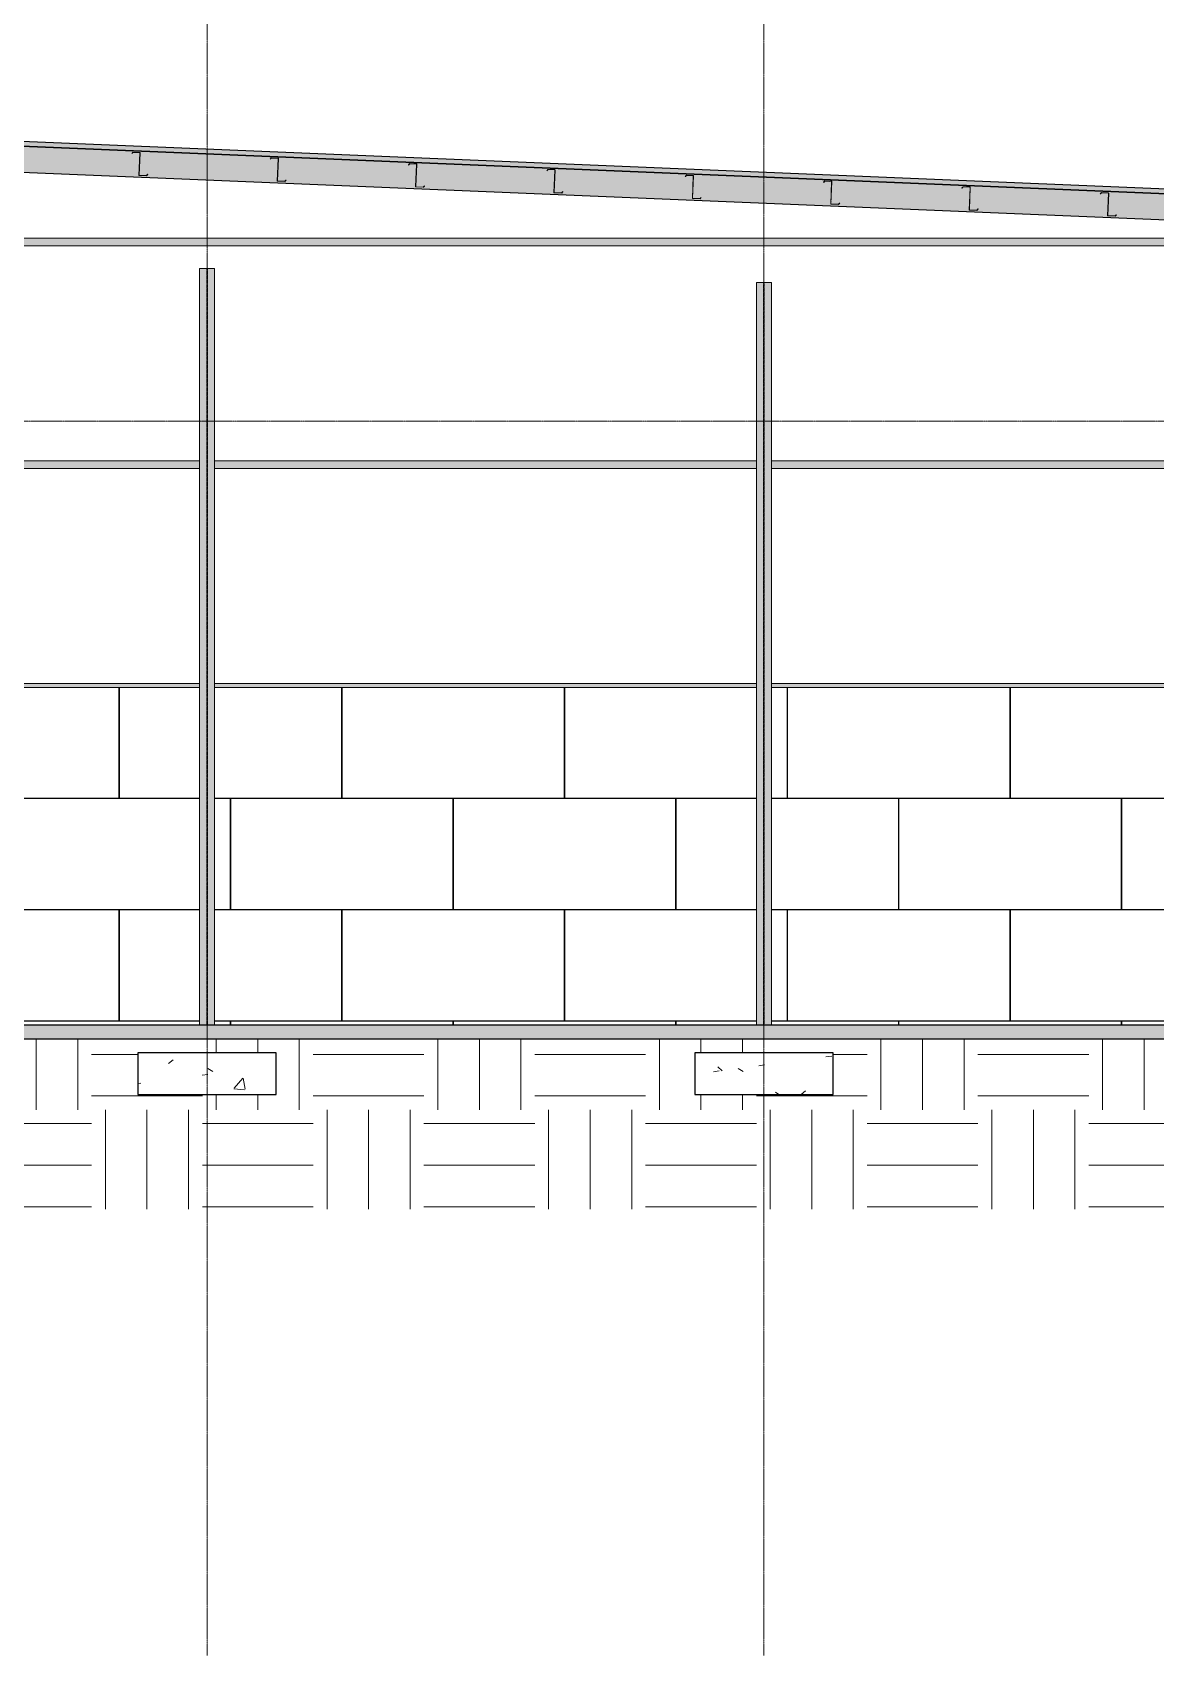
# Model space of a CAD drawing. Header units: inches. Extents: x -23445 to -32, y -314 to 853.
# Drawn here: x -12042 to -11555, y -273 to 430 of the extents above; entities that cross this region are included whole.
import ezdxf

# ---------------------------------------------------------------- set-up
doc = ezdxf.new("R2010")
doc.units = ezdxf.units.IN
doc.header["$MEASUREMENT"] = 0
doc.linetypes.add('Grid Line 1_2_', pattern=[0.875, 0.5, -0.125, 0.125, -0.125])
doc.linetypes.add('Hidden 1_8_', pattern=[0.1875, 0.125, -0.0625])
for name, color, linetype, lineweight in [('A-CLNG', 13, 'Continuous', 9), ('A-CLNG-PATT', 13, 'Continuous', 9), ('A-FLOR', 192, 'Continuous', 9), ('A-FLOR-LEVL', 51, 'Continuous', 9), ('A-FLOR-PATT', 8, 'Continuous', 25), ('A-ROOF', 132, 'Continuous', 9), ('A-WALL', 113, 'Continuous', 9), ('A-WALL-PATT', 111, 'Continuous', 25), ('C-TOPO', 7, 'Continuous', 9), ('S-BEAM', 12, 'Continuous', 9), ('S-COLS', 52, 'Continuous', 9), ('S-FNDN', 32, 'Continuous', 9), ('S-GRID', 1, 'Continuous', 9)]:
    doc.layers.add(name, color=color, linetype=linetype, lineweight=lineweight)
pattern_1 = [(50, (22063.86, 65.275), (55.0854, -4.8198), [5.76, -63.36]), (355, (22063.86, 65.275), (-10.6557, 57.7685), [4.608, -50.688]), (100.451, (22068.45, 64.874), (44.4295, 52.9487), [4.895, -53.848]), (46.184, (22063.86, 80.635), (81.9644, -12.712), [8.64, -95.04]), (96.636, (22070.69, 79.576), (71.7815, 74.8124), [7.343, -80.772]), (351.184, (22063.86, 80.635), (71.782, 74.8124), [6.912, -76.032]), (21, (22071.54, 76.795), (45.842, -30.9215), [5.76, -63.36]), (326, (22071.54, 76.795), (18.687, 55.6915), [4.608, -50.688]), (71.451, (22075.36, 74.22), (64.529, 24.77), [4.895, -53.848]), (37.5, (22063.858, 65.275), (0.9339, 25.5668), [2.534, -47.539, 2.534, -48.922, -50.88]), (37.5, (22063.858, 65.275), (0.9339, 25.5668), [-101.53, 2.534, -48.346]), (7.5, (22063.858, 65.275), (20.204, 30.2913), [2.534, -26.803, 2.534, -46.387, -19.392]), (7.5, (22063.858, 65.275), (20.204, 30.2913), [-78.259, 2.534, -16.858]), (327.5, (22046.732, 65.275), (40.9978, -1.7324), [2.534, -16.666, 2.534, -57.37, -79.488]), (327.5, (22046.732, 65.275), (40.9978, -1.7324), [-79.104, 2.534, -76.954]), (317.5, (22039.052, 65.275), (44.7889, 7.6878), [2.534, -22.426, 2.534, -37.248, -56.448]), (317.5, (22039.052, 65.275), (44.7889, 7.6878), [-64.742, 2.534, -53.914])]
pattern_2 = [(45, (22063.858, 65.275), (-19.007, 19.007), []), (45, (22063.858, 94.075), (-19.007, 19.007), [])]

# ---------------------------------------------------------------- blocks, each defined once
blk = doc.blocks.new('Struct_Xcel_Sports Complex_rvt-3-Building Section - North_South looking East _ Lounge')
at = {"layer": 'A-FLOR-PATT', "lineweight": 9}
h = blk.add_hatch(dxfattribs=at)
h.set_pattern_fill('FP_37', style=0, pattern_type=2)
h.set_pattern_definition(pattern_1)
h.paths.add_polyline_path([(22790.8, -6), (22790.8, 0), (21132.3, 0), (21132.3, -6), (22724.07, -6)], flags=0)
at = {"layer": 'S-FNDN'}
h = blk.add_hatch(dxfattribs=at)
h.set_pattern_fill('FP_37', color=256, style=0, pattern_type=2)
h.set_pattern_definition(pattern_1)
h.paths.add_polyline_path([(21596.3, -30), (21656.3, -30), (21656.3, -12), (21596.3, -12)], flags=0)
h = blk.add_hatch(dxfattribs=at)
h.set_pattern_fill('FP_37', color=256, style=0, pattern_type=2)
h.set_pattern_definition(pattern_1)
h.paths.add_polyline_path([(21837.55, -30), (21897.55, -30), (21897.55, -12), (21837.55, -12)], flags=0)
at = {"layer": 'A-FLOR', "color": 250, "lineweight": 25}
for p, q in [((22790.8, 0), (21143.55, 0)), ((21132.3, -6), (22790.8, -6))]:
    blk.add_line(p, q, dxfattribs=at)
at = {"layer": 'S-FNDN', "color": 250, "lineweight": 25}
for p, q in [((21656.3, -12), (21596.3, -12)), ((21596.3, -12), (21596.3, -30)), ((21656.3, -30), (21656.3, -12)), ((21897.55, -12), (21837.55, -12)), ((21837.55, -12), (21837.55, -30)), ((21897.55, -30), (21897.55, -12)), ((21596.3, -30), (21656.3, -30)), ((21837.55, -30), (21897.55, -30))]:
    blk.add_line(p, q, dxfattribs=at)
blk = doc.blocks.new('W-Wide Flange-Column - W12X26-1530483-Building Section - North_South looking East _ Lounge')
at = {"layer": 'S-COLS', "linetype": 'Hidden 1_8_'}
for p, q in [((21626.15, 0), (21626.15, 327.87)), ((21626.46, 327.87), (21626.46, 0))]:
    blk.add_line(p, q, dxfattribs=at)
blk = doc.blocks.new('W-Wide Flange-Column - W12X26-1530484-Building Section - North_South looking East _ Lounge')
at = {"layer": 'S-COLS', "linetype": 'Hidden 1_8_'}
for p, q in [((21867.4, 0), (21867.4, 321.78)), ((21867.71, 321.78), (21867.71, 0))]:
    blk.add_line(p, q, dxfattribs=at)
blk = doc.blocks.new('Girt_Z - 10_D-V96-Building Section - North_South looking East _ Lounge')
at = {"layer": 'S-BEAM', "lineweight": 15}
for p, q in [((21594.15, 378.29), (21593.64, 377.74)), ((21593.64, 377.74), (21593.72, 377.66)), ((21593.72, 377.66), (21594.19, 378.18)), ((21597.08, 378.17), (21594.15, 378.29)), ((21594.19, 378.18), (21597.08, 378.06)), ((21597.15, 377.98), (21596.74, 368.18)), ((21596.86, 368.36), (21597.26, 377.97)), ((21596.74, 368.18), (21600.11, 368.03)), ((21600.07, 368.15), (21596.93, 368.28)), ((21600.54, 368.66), (21600.07, 368.15)), ((21600.11, 368.03), (21600.62, 368.59)), ((21600.62, 368.59), (21600.54, 368.66))]:
    blk.add_line(p, q, dxfattribs=at)
for centre, radius, start, end in [((21597.07, 377.98), 0.187, 357.61406, 87.61406), ((21597.07, 377.98), 0.0782, 357.61406, 85.49134), ((21596.94, 368.35), 0.0782, 177.61406, 264.57169)]:
    blk.add_arc(centre, radius, start, end, dxfattribs=at)
blk = doc.blocks.new('Girt_Z - 10_D-V97-Building Section - North_South looking East _ Lounge')
at = {"layer": 'S-BEAM'}
h = blk.add_hatch(dxfattribs=at)
h.set_pattern_fill('FP_35', color=256, style=0, pattern_type=2)
h.set_pattern_definition(pattern_2)
h.paths.add_polyline_path([(21660.06, 365.54), (21660.57, 366.09), (21660.49, 366.16), (21660.02, 365.65), (21656.88, 365.78), (21656.69, 365.68)], flags=0)
h.paths.add_polyline_path([(21656.69, 365.68), (21656.81, 365.86), (21657.21, 375.48), (21657.1, 375.48)], flags=0)
h.paths.add_polyline_path([(21653.67, 375.17), (21654.14, 375.68), (21657.03, 375.56), (21657.03, 375.67), (21654.09, 375.79), (21653.59, 375.24)], flags=0)
at = {"layer": 'S-BEAM', "lineweight": 15}
for p, q in [((21654.09, 375.79), (21653.59, 375.24)), ((21653.59, 375.24), (21653.67, 375.17)), ((21653.67, 375.17), (21654.14, 375.68)), ((21657.03, 375.67), (21654.09, 375.79)), ((21654.14, 375.68), (21657.03, 375.56)), ((21657.1, 375.48), (21656.69, 365.68)), ((21656.81, 365.86), (21657.21, 375.48)), ((21660.02, 365.65), (21656.88, 365.78)), ((21660.49, 366.16), (21660.02, 365.65)), ((21660.06, 365.54), (21660.57, 366.09)), ((21660.57, 366.09), (21660.49, 366.16)), ((21656.69, 365.68), (21660.06, 365.54))]:
    blk.add_line(p, q, dxfattribs=at)
for centre, radius, start, end in [((21657.02, 375.48), 0.187, 357.61406, 87.61406), ((21657.02, 375.48), 0.0782, 357.61406, 85.49134), ((21656.89, 365.86), 0.0782, 177.61406, 264.57169)]:
    blk.add_arc(centre, radius, start, end, dxfattribs=at)
blk = doc.blocks.new('Girt_Z - 10_D-V98-Building Section - North_South looking East _ Lounge')
at = {"layer": 'S-BEAM'}
h = blk.add_hatch(dxfattribs=at)
h.set_pattern_fill('FP_35', color=256, style=0, pattern_type=2)
h.set_pattern_definition(pattern_2)
h.paths.add_polyline_path([(21720.01, 363.04), (21720.52, 363.59), (21720.43, 363.67), (21719.96, 363.15), (21716.83, 363.28), (21716.64, 363.18)], flags=0)
h.paths.add_polyline_path([(21716.64, 363.18), (21716.76, 363.36), (21717.16, 372.98), (21717.05, 372.98)], flags=0)
h.paths.add_polyline_path([(21713.62, 372.67), (21714.09, 373.19), (21716.97, 373.06), (21716.98, 373.17), (21714.04, 373.3), (21713.54, 372.74)], flags=0)
at = {"layer": 'S-BEAM', "lineweight": 15}
for p, q in [((21714.04, 373.3), (21713.54, 372.74)), ((21713.62, 372.67), (21714.09, 373.19)), ((21716.98, 373.17), (21714.04, 373.3)), ((21714.09, 373.19), (21716.97, 373.06)), ((21717.05, 372.98), (21716.64, 363.18)), ((21716.76, 363.36), (21717.16, 372.98)), ((21713.54, 372.74), (21713.62, 372.67)), ((21716.64, 363.18), (21720.01, 363.04)), ((21719.96, 363.15), (21716.83, 363.28)), ((21720.43, 363.67), (21719.96, 363.15)), ((21720.01, 363.04), (21720.52, 363.59)), ((21720.52, 363.59), (21720.43, 363.67))]:
    blk.add_line(p, q, dxfattribs=at)
for centre, radius, start, end in [((21716.97, 372.99), 0.0782, 357.61406, 85.49134), ((21716.97, 372.99), 0.187, 357.61406, 87.61406), ((21716.83, 363.36), 0.0782, 177.61406, 264.57169)]:
    blk.add_arc(centre, radius, start, end, dxfattribs=at)
blk = doc.blocks.new('Girt_Z - 10_D-V99-Building Section - North_South looking East _ Lounge')
at = {"layer": 'S-BEAM', "lineweight": 15}
for p, q in [((21773.99, 370.8), (21773.48, 370.24)), ((21773.48, 370.24), (21773.56, 370.17)), ((21773.56, 370.17), (21774.04, 370.69)), ((21776.92, 370.68), (21773.99, 370.8)), ((21774.04, 370.69), (21776.92, 370.57)), ((21776.99, 370.49), (21776.59, 360.68)), ((21776.7, 360.86), (21777.1, 370.48)), ((21776.59, 360.68), (21779.96, 360.54)), ((21779.91, 360.65), (21776.77, 360.78)), ((21780.38, 361.17), (21779.91, 360.65)), ((21779.96, 360.54), (21780.46, 361.1)), ((21780.46, 361.1), (21780.38, 361.17))]:
    blk.add_line(p, q, dxfattribs=at)
for centre, radius, start, end in [((21776.92, 370.49), 0.187, 357.61406, 87.61406), ((21776.92, 370.49), 0.0782, 357.61406, 85.49134), ((21776.78, 360.86), 0.0782, 177.61406, 264.57169)]:
    blk.add_arc(centre, radius, start, end, dxfattribs=at)
blk = doc.blocks.new('Girt_Z - 10_D-V100-Building Section - North_South looking East _ Lounge')
at = {"layer": 'S-BEAM'}
h = blk.add_hatch(dxfattribs=at)
h.set_pattern_fill('FP_35', color=256, style=0, pattern_type=2)
h.set_pattern_definition(pattern_2)
h.paths.add_polyline_path([(21839.91, 358.04), (21840.41, 358.6), (21840.33, 358.67), (21839.86, 358.15), (21836.72, 358.29), (21836.53, 358.18)], flags=0)
h.paths.add_polyline_path([(21836.53, 358.18), (21836.65, 358.37), (21837.05, 367.98), (21836.94, 367.99)], flags=0)
h.paths.add_polyline_path([(21833.51, 367.67), (21833.98, 368.19), (21836.87, 368.07), (21836.87, 368.18), (21833.94, 368.3), (21833.43, 367.75)], flags=0)
at = {"layer": 'S-BEAM', "lineweight": 15}
for p, q in [((21833.94, 368.3), (21833.43, 367.75)), ((21833.43, 367.75), (21833.51, 367.67)), ((21833.51, 367.67), (21833.98, 368.19)), ((21836.87, 368.18), (21833.94, 368.3)), ((21833.98, 368.19), (21836.87, 368.07)), ((21836.94, 367.99), (21836.53, 358.18)), ((21836.65, 358.37), (21837.05, 367.98)), ((21836.53, 358.18), (21839.91, 358.04)), ((21839.86, 358.15), (21836.72, 358.29)), ((21840.33, 358.67), (21839.86, 358.15)), ((21839.91, 358.04), (21840.41, 358.6)), ((21840.41, 358.6), (21840.33, 358.67))]:
    blk.add_line(p, q, dxfattribs=at)
for centre, radius, start, end in [((21836.86, 367.99), 0.187, 357.61406, 87.61406), ((21836.86, 367.99), 0.0782, 357.61406, 85.49134), ((21836.73, 358.36), 0.0782, 177.61406, 264.57169)]:
    blk.add_arc(centre, radius, start, end, dxfattribs=at)
blk = doc.blocks.new('Girt_Z - 10_D-V101-Building Section - North_South looking East _ Lounge')
at = {"layer": 'S-BEAM'}
h = blk.add_hatch(dxfattribs=at)
h.set_pattern_fill('FP_35', color=256, style=0, pattern_type=2)
h.set_pattern_definition(pattern_2)
h.paths.add_polyline_path([(21899.85, 355.55), (21900.36, 356.1), (21900.28, 356.17), (21899.81, 355.66), (21896.67, 355.79), (21896.48, 355.69)], flags=0)
h.paths.add_polyline_path([(21896.48, 355.69), (21896.6, 355.87), (21897, 365.49), (21896.89, 365.49)], flags=0)
h.paths.add_polyline_path([(21893.46, 365.18), (21893.93, 365.69), (21896.82, 365.57), (21896.82, 365.68), (21893.89, 365.8), (21893.38, 365.25)], flags=0)
at = {"layer": 'S-BEAM', "lineweight": 15}
for p, q in [((21893.89, 365.8), (21893.38, 365.25)), ((21896.82, 365.68), (21893.89, 365.8)), ((21893.38, 365.25), (21893.46, 365.18)), ((21893.46, 365.18), (21893.93, 365.69)), ((21893.93, 365.69), (21896.82, 365.57)), ((21896.89, 365.49), (21896.48, 355.69)), ((21896.6, 355.87), (21897, 365.49)), ((21896.48, 355.69), (21899.85, 355.55)), ((21899.81, 355.66), (21896.67, 355.79)), ((21900.28, 356.17), (21899.81, 355.66)), ((21899.85, 355.55), (21900.36, 356.1)), ((21900.36, 356.1), (21900.28, 356.17))]:
    blk.add_line(p, q, dxfattribs=at)
for centre, radius, start, end in [((21896.81, 365.49), 0.187, 357.61406, 87.61406), ((21896.81, 365.49), 0.0782, 357.61406, 85.49134), ((21896.68, 355.87), 0.0782, 177.61406, 264.57169)]:
    blk.add_arc(centre, radius, start, end, dxfattribs=at)
blk = doc.blocks.new('Girt_Z - 10_D-V102-Building Section - North_South looking East _ Lounge')
at = {"layer": 'S-BEAM', "lineweight": 15}
for p, q in [((21953.83, 363.31), (21953.33, 362.75)), ((21953.33, 362.75), (21953.41, 362.68)), ((21953.41, 362.68), (21953.88, 363.19)), ((21956.77, 363.18), (21953.83, 363.31)), ((21953.88, 363.19), (21956.77, 363.07)), ((21956.84, 362.99), (21956.43, 353.19)), ((21956.55, 353.37), (21956.95, 362.99)), ((21956.43, 353.19), (21959.8, 353.05)), ((21959.76, 353.16), (21956.62, 353.29)), ((21960.23, 353.68), (21959.76, 353.16)), ((21959.8, 353.05), (21960.31, 353.6)), ((21960.31, 353.6), (21960.23, 353.68))]:
    blk.add_line(p, q, dxfattribs=at)
for centre, radius, start, end in [((21956.76, 363), 0.187, 357.61406, 87.61406), ((21956.76, 363), 0.0782, 357.61406, 85.49134), ((21956.63, 353.37), 0.0782, 177.61406, 264.57169)]:
    blk.add_arc(centre, radius, start, end, dxfattribs=at)
blk = doc.blocks.new('Girt_Z - 10_D-V103-Building Section - North_South looking East _ Lounge')
at = {"layer": 'S-BEAM'}
h = blk.add_hatch(dxfattribs=at)
h.set_pattern_fill('FP_35', color=256, style=0, pattern_type=2)
h.set_pattern_definition(pattern_2)
h.paths.add_polyline_path([(22019.75, 350.55), (22020.26, 351.1), (22020.17, 351.18), (22019.7, 350.66), (22016.57, 350.79), (22016.38, 350.69)], flags=0)
h.paths.add_polyline_path([(22016.38, 350.69), (22016.5, 350.87), (22016.9, 360.49), (22016.79, 360.49)], flags=0)
h.paths.add_polyline_path([(22013.36, 360.18), (22013.83, 360.7), (22016.71, 360.58), (22016.72, 360.69), (22013.78, 360.81), (22013.28, 360.25)], flags=0)
at = {"layer": 'S-BEAM', "lineweight": 15}
for p, q in [((22013.78, 360.81), (22013.28, 360.25)), ((22013.28, 360.25), (22013.36, 360.18)), ((22013.36, 360.18), (22013.83, 360.7)), ((22016.72, 360.69), (22013.78, 360.81)), ((22013.83, 360.7), (22016.71, 360.58)), ((22016.79, 360.49), (22016.38, 350.69)), ((22016.5, 350.87), (22016.9, 360.49)), ((22016.38, 350.69), (22019.75, 350.55)), ((22019.7, 350.66), (22016.57, 350.79)), ((22020.17, 351.18), (22019.7, 350.66)), ((22019.75, 350.55), (22020.26, 351.1)), ((22020.26, 351.1), (22020.17, 351.18))]:
    blk.add_line(p, q, dxfattribs=at)
for centre, radius, start, end in [((22016.71, 360.5), 0.0782, 357.61406, 85.49134), ((22016.71, 360.5), 0.187, 357.61406, 87.61406), ((22016.57, 350.87), 0.0782, 177.61406, 264.57169)]:
    blk.add_arc(centre, radius, start, end, dxfattribs=at)
blk = doc.blocks.new('Girt_Z - 10_D-1223970-Building Section - North_South looking East _ Lounge')
at = {"layer": 'S-BEAM'}
h = blk.add_hatch(color=256, dxfattribs=at)
h.paths.add_polyline_path([(22347.55, 144.69), (22347.55, 148.06), (22112.05, 148.06), (22112.05, 146.25), (22233.68, 146.25), (22233.68, 144.69), (22336.73, 144.69)], flags=0)
h.paths.add_polyline_path([(21155.36, 146.25), (21381.81, 146.25), (21381.81, 148.06), (21146.8, 148.06), (21146.8, 146.25)], flags=0)
h.paths.add_polyline_path([(21388.3, 146.25), (21623.06, 146.25), (21623.06, 148.06), (21388.3, 148.06)], flags=0)
h.paths.add_polyline_path([(21629.55, 146.25), (21864.31, 146.25), (21864.31, 148.06), (21629.55, 148.06)], flags=0)
h.paths.add_polyline_path([(22105.56, 146.25), (22105.56, 148.06), (21870.8, 148.06), (21870.8, 146.25), (22104.33, 146.25)], flags=0)
for p, q in [((21388.3, 148.06), (21623.06, 148.06)), ((21629.55, 148.06), (21864.31, 148.06)), ((21870.8, 148.06), (22105.56, 148.06))]:
    blk.add_line(p, q, dxfattribs=at)
blk = doc.blocks.new('Girt_Z - 10_D-1223971-Building Section - North_South looking East _ Lounge')
at = {"layer": 'S-BEAM'}
h = blk.add_hatch(color=256, dxfattribs=at)
h.paths.add_polyline_path([(21388.3, 241.19), (21623.06, 241.19), (21623.06, 244.56), (21388.3, 244.56)], flags=0)
h.paths.add_polyline_path([(21629.55, 241.19), (21864.31, 241.19), (21864.31, 244.56), (21629.55, 244.56)], flags=0)
h.paths.add_polyline_path([(22336.73, 241.19), (22347.55, 241.19), (22347.55, 244.56), (22112.05, 244.56), (22112.05, 241.19), (22259.27, 241.19)], flags=0)
h.paths.add_polyline_path([(22105.56, 241.19), (22105.56, 244.56), (21870.8, 244.56), (21870.8, 241.19), (22104.33, 241.19)], flags=0)
for points in [[(22347.55, 244.56), (22347.55, 245.04), (22233.68, 245.04), (22233.68, 244.56), (22336.73, 244.56)], [(22347.55, 238.22), (22347.55, 241.11), (22233.68, 241.11), (22233.68, 238.22), (22336.73, 238.22)], [(22347.55, 237.77), (22347.55, 238.22), (22233.68, 238.22), (22233.68, 237.77), (22336.73, 237.77)], [(22347.55, 237.69), (22347.55, 237.77), (22336.73, 237.69)]]:
    blk.add_hatch(color=256, dxfattribs=at).paths.add_polyline_path(points, flags=0)
for p, q in [((21388.3, 244.56), (21623.06, 244.56)), ((21388.3, 241.19), (21623.06, 241.19)), ((21629.55, 244.56), (21864.31, 244.56)), ((21629.55, 241.19), (21864.31, 241.19)), ((21870.8, 244.56), (22105.56, 244.56)), ((21870.8, 241.19), (22105.56, 241.19)), ((22112.05, 244.56), (22347.55, 244.56)), ((22112.05, 241.19), (22347.55, 241.19)), ((22233.68, 245.04), (22347.55, 245.04)), ((22233.68, 241.11), (22347.55, 241.11)), ((22233.68, 238.22), (22347.55, 238.22)), ((22233.68, 237.77), (22347.55, 237.77)), ((22233.68, 237.69), (22347.55, 237.69))]:
    blk.add_line(p, q, dxfattribs=at)
blk = doc.blocks.new('Girt_Z - 10_D-1223979-Building Section - North_South looking East _ Lounge')
at = {"layer": 'S-BEAM'}
h = blk.add_hatch(color=256, dxfattribs=at)
h.paths.add_polyline_path([(21484.59, 337.69), (22108.8, 337.69), (22108.8, 341.06), (21388.3, 341.06), (21388.3, 337.69), (21407.12, 337.69)], flags=0)
h.paths.add_polyline_path([(21174.72, 337.69), (21381.8, 337.69), (21381.8, 341.06), (21146.8, 341.06), (21146.8, 337.69)], flags=0)
for p, q in [((21146.8, 341.06), (21381.8, 341.06)), ((21146.8, 337.69), (21381.8, 337.69)), ((21388.3, 341.06), (22108.8, 341.06)), ((21388.3, 337.69), (22108.8, 337.69)), ((22108.8, 341.06), (22108.8, 337.69))]:
    blk.add_line(p, q, dxfattribs=at)

msp = doc.modelspace()

# ---------------------------------------------------------------- hatches: boundary and pattern name
at = {"layer": 'A-CLNG-PATT'}
h = msp.add_hatch(dxfattribs=at)
h.set_pattern_fill('FP_34', color=256, style=0, pattern_type=2)
h.set_pattern_definition([(161.57, (22064.818, 66.235), (-7.6802237, -0.0009796), [0, -54.643, 6.067, 0]), (18.43, (22062.898, 66.235), (-7.6802237, 0.0009796), [0, -54.643, 6.067, 0]), (108.43, (22064.818, 66.235), (3.8382953, -19.20136532), [18.211, -42.499]), (71.57, (22062.898, 66.235), (3.8382953, 19.20136532), [18.211, -42.499])])
h.paths.add_polyline_path([(-11221.68, 335.22), (-11221.68, 346.48), (-12457.31, 397.96), (-12457.31, 386.7), (-11255.63, 336.63)], flags=0)
at = {"layer": 'A-ROOF'}
msp.add_hatch(color=256, dxfattribs=at).paths.add_polyline_path([(-11159.27, 343.95), (-11159.27, 345.96), (-12471.91, 400.65), (-12471.91, 398.65), (-11178.16, 344.74)], flags=0)
at = {"layer": 'A-WALL-PATT', "lineweight": 9}
h = msp.add_hatch(dxfattribs=at)
h.set_pattern_fill('FP_40', color=256, style=0, pattern_type=2)
h.set_pattern_definition([(90, (22011.8, -722), (-193, -193), [48, -145]), (180, (22011.8, -722), (-2e-14, -193), [96.25, -96.75]), (270, (21915.55, -674), (-193, -193), [48, -145]), (180, (22011.8, -674), (-2e-14, -193), [96.25, -96.75]), (270, (21915.3, -674), (-193, -193), [48, -145]), (180, (21915.3, -674), (-2e-14, -193), [96.25, -96.75]), (90, (21819.05, -722), (-193, -193), [48, -145]), (180, (21915.3, -722), (-2e-14, -193), [96.25, -96.75]), (90, (21963.8, -673.75), (-193, -193), [48, -145]), (180, (22012.05, -673.75), (-2e-14, -193), [48.25, -144.75]), (180, (22012.05, -625.75), (-2e-14, -193), [48.25, -144.75]), (90, (21867.3, -673.75), (-193, -193), [48, -145]), (180, (21963.55, -673.75), (-2e-14, -193), [96.25, -96.75]), (270, (21963.55, -625.75), (-193, -193), [48, -145]), (180, (21963.55, -625.75), (-2e-14, -193), [96.25, -96.75]), (180, (21867.05, -673.75), (-2e-14, -193), [48, -145]), (270, (21867.05, -625.75), (-193, -193), [48, -145]), (180, (21867.05, -625.75), (-2e-14, -193), [48, -145]), (90, (22011.8, -625.5), (-193, -193), [48, -145]), (180, (22011.8, -625.5), (-2e-14, -193), [96.25, -96.75]), (270, (21915.55, -577.5), (-193, -193), [48, -145]), (180, (22011.8, -577.5), (-2e-14, -193), [96.25, -96.75]), (270, (21915.3, -577.5), (-193, -193), [48, -145]), (180, (21915.3, -577.5), (-2e-14, -193), [96.25, -96.75]), (270, (21819.05, -577.5), (-193, -193), [48, -145]), (180, (21915.3, -625.5), (-2e-14, -193), [96.25, -96.75]), (90, (21963.8, -577.25), (-193, -193), [48, -145]), (180, (22012.05, -577.25), (-2e-14, -193), [48.25, -144.75]), (180, (22012.05, -529.25), (-2e-14, -193), [48.25, -144.75]), (90, (21867.3, -577.25), (-193, -193), [48, -145]), (180, (21963.55, -577.25), (-2e-14, -193), [96.25, -96.75]), (270, (21963.55, -529.25), (-193, -193), [48, -145]), (180, (21963.55, -529.25), (-2e-14, -193), [96.25, -96.75]), (180, (21867.05, -577.25), (-2e-14, -193), [48, -145]), (270, (21867.05, -529.25), (-193, -193), [48, -145]), (180, (21867.05, -529.25), (-2e-14, -193), [48, -145])])
h.paths.add_polyline_path([(-11962.81, 0), (-11728.05, 0), (-11728.05, 146.25), (-11962.81, 146.25), (-11962.81, 76.51)], flags=0)
h.paths.add_polyline_path([(-12437.01, 0), (-12210.55, 0), (-12210.55, 146.25), (-12445.56, 146.25), (-12445.56, 0)], flags=0)
h.paths.add_polyline_path([(-12204.06, 0), (-11969.3, 0), (-11969.3, 146.25), (-12204.06, 146.25), (-12204.06, 76.51)], flags=0)
h.paths.add_polyline_path([(-11358.68, 0), (-11358.68, 146.25), (-11480.31, 146.25), (-11480.31, 0), (-11410.56, 0)], flags=0)
h.paths.add_polyline_path([(-11486.8, 0), (-11486.8, 146.25), (-11721.56, 146.25), (-11721.56, 0), (-11488.03, 0)], flags=0)
at = {"layer": 'C-TOPO'}
h = msp.add_hatch(dxfattribs=at)
h.set_pattern_fill('FP_33', color=256, style=0, pattern_type=2)
h.set_pattern_definition([(0, (22063.86, 65.275), (48, 48), [48, -48]), (0, (22063.86, 83.275), (48, 48), [48, -48]), (0, (22063.86, 101.275), (48, 48), [48, -48]), (90, (22069.86, 107.275), (-48, 48), [48, -48]), (90, (22087.86, 107.275), (-48, 48), [48, -48]), (90, (22105.86, 107.275), (-48, 48), [48, -48])])
h.paths.add_polyline_path([(-11323.32, -79.73), (-10793.56, -79.73), (-10793.56, -54), (-10837.56, -54), (-10837.56, -36), (-10801.56, -36), (-10801.56, -6), (-12460.06, -6), (-12460.06, -36), (-12394.31, -36), (-12394.31, -60), (-12514.31, -60), (-12514.31, -36), (-12470.06, -36), (-12470.06, 0), (-13037.38, 0), (-13037.38, -79.73), (-11325.1, -79.73)], flags=0)
h.paths.add_polyline_path([(-11243.08, -36), (-11312.31, -36), (-11312.31, -12), (-11174.31, -12), (-11174.31, -36), (-11178.16, -36)], flags=0)
h.paths.add_polyline_path([(-11936.06, -30), (-11996.06, -30), (-11996.06, -12), (-11936.06, -12), (-11936.06, -14.96)], flags=0)
h.paths.add_polyline_path([(-11694.81, -30), (-11754.81, -30), (-11754.81, -12), (-11694.81, -12)], flags=0)
h.paths.add_polyline_path([(-12177.31, -30), (-12237.31, -30), (-12237.31, -12), (-12177.31, -12), (-12177.31, -20.9)], flags=0)
h.paths.add_polyline_path([(-11488.03, -30), (-11513.56, -30), (-11513.56, -12), (-11453.56, -12), (-11453.56, -30)], flags=0)
at = {"layer": 'S-COLS', "lineweight": 5}
for points in [[(-11962.81, 0), (-11962.81, 327.87), (-11969.3, 327.87), (-11969.3, 0)], [(-11728.05, 0), (-11721.56, 0), (-11721.56, 321.78), (-11728.05, 321.78), (-11728.05, 76.51)]]:
    msp.add_hatch(color=256, dxfattribs=at).paths.add_polyline_path(points, flags=0)

# ---------------------------------------------------------------- linework, layer by layer
at = {"layer": 'A-CLNG', "lineweight": 25}
for p, q in [((-11221.68, 346.48), (-12457.31, 397.96)), ((-12205.81, 376.22), (-11221.68, 335.22))]:
    msp.add_line(p, q, dxfattribs=at)
at = {"layer": 'A-FLOR-LEVL', "linetype": 'Grid Line 1_2_'}
for p, q in [((-13230.76, 261.75), (-9926.83, 261.75)), ((-13230.76, 0), (-9926.83, 0))]:
    msp.add_line(p, q, dxfattribs=at)
at = {"layer": 'A-ROOF', "lineweight": 25}
for p, q in [((-11159.27, 345.96), (-12471.91, 400.65)), ((-12471.91, 398.65), (-11159.27, 343.95))]:
    msp.add_line(p, q, dxfattribs=at)
at = {"layer": 'A-WALL'}
for p, q in [((-11969.3, 146.25), (-12204.06, 146.25)), ((-11728.05, 146.25), (-11962.81, 146.25)), ((-11486.8, 146.25), (-11721.56, 146.25))]:
    msp.add_line(p, q, dxfattribs=at)
at = {"layer": 'S-COLS'}
for p, q in [((-11969.3, 327.87), (-11962.81, 327.87)), ((-11969.3, 327.87), (-11969.3, 0)), ((-11962.81, 327.87), (-11962.81, 0)), ((-11728.05, 321.78), (-11721.56, 321.78)), ((-11728.05, 321.78), (-11728.05, 0)), ((-11721.56, 321.78), (-11721.56, 0))]:
    msp.add_line(p, q, dxfattribs=at)
at = {"layer": 'S-GRID', "linetype": 'Grid Line 1_2_'}
for p, q in [((-11966.06, -273.16), (-11966.06, 738.66)), ((-11966.06, -273.16), (-11966.06, 738.66)), ((-11724.81, -273.16), (-11724.81, 738.66)), ((-11724.81, -273.16), (-11724.81, 738.66))]:
    msp.add_line(p, q, dxfattribs=at)

# ---------------------------------------------------------------- block references
at = {"color": 90, "lineweight": 5}
msp.add_blockref('Struct_Xcel_Sports Complex_rvt-3-Building Section - North_South looking East _ Lounge', (-33592.36, 0), dxfattribs=at)
at = {"layer": 'S-BEAM'}
for name in ['Girt_Z - 10_D-V96-Building Section - North_South looking East _ Lounge', 'Girt_Z - 10_D-V97-Building Section - North_South looking East _ Lounge', 'Girt_Z - 10_D-V98-Building Section - North_South looking East _ Lounge', 'Girt_Z - 10_D-V99-Building Section - North_South looking East _ Lounge', 'Girt_Z - 10_D-V100-Building Section - North_South looking East _ Lounge', 'Girt_Z - 10_D-V101-Building Section - North_South looking East _ Lounge', 'Girt_Z - 10_D-V102-Building Section - North_South looking East _ Lounge', 'Girt_Z - 10_D-V103-Building Section - North_South looking East _ Lounge', 'Girt_Z - 10_D-1223979-Building Section - North_South looking East _ Lounge', 'Girt_Z - 10_D-1223971-Building Section - North_South looking East _ Lounge', 'Girt_Z - 10_D-1223970-Building Section - North_South looking East _ Lounge']:
    msp.add_blockref(name, (-33592.36, 0), dxfattribs=at)
at = {"layer": 'S-COLS', "linetype": 'Hidden 1_8_'}
for name in ['W-Wide Flange-Column - W12X26-1530483-Building Section - North_South looking East _ Lounge', 'W-Wide Flange-Column - W12X26-1530484-Building Section - North_South looking East _ Lounge']:
    msp.add_blockref(name, (-33592.36, 0), dxfattribs=at)

doc.saveas('drawing.dxf')
